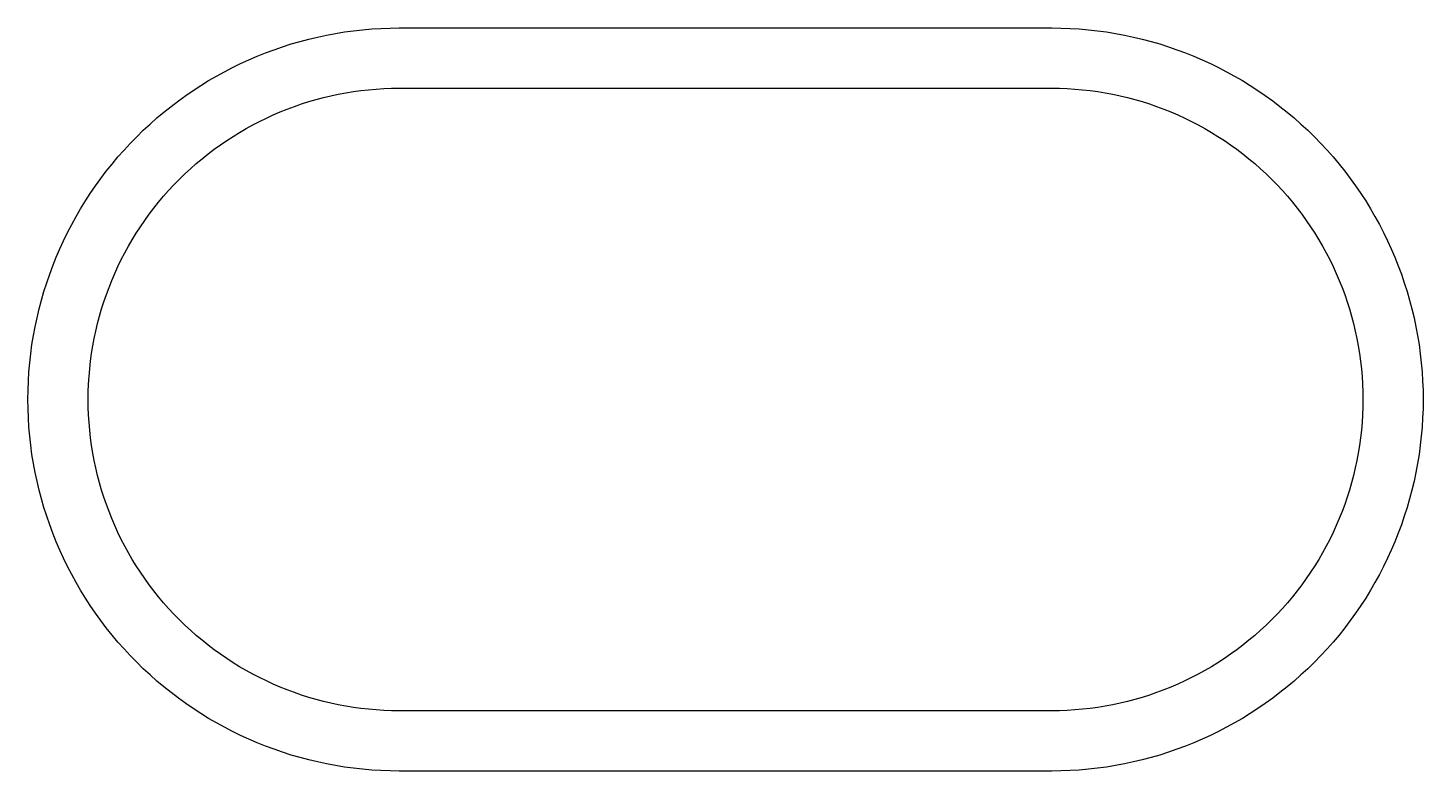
# Model space of a CAD drawing. Extents: x 148.8 to 176.6, y 214.2 to 229.
import ezdxf

# ---------------------------------------------------------------- set-up
doc = ezdxf.new("R2010")
doc.units = 0
doc.header["$LTSCALE"] = 15
doc.layers.get('0').update_dxf_attribs({"linetype": 'CONTINUOUS'})

msp = doc.modelspace()

# ---------------------------------------------------------------- linework, layer by layer
at = {"ltscale": 0.05}
for points in [[(156.164, 214.238, -0.414214), (148.764, 221.638), (148.764, 221.638, -0.414214), (156.164, 229.038), (169.164, 229.038, -0.414214), (176.564, 221.638), (176.564, 221.638, -0.414214), (169.164, 214.238)], [(156.164, 215.438, -0.414214), (149.964, 221.638, -0.414214), (156.164, 227.838), (169.164, 227.838, -0.414214), (175.364, 221.638, -0.414214), (169.164, 215.438)]]:
    msp.add_lwpolyline(points, format="xyb", close=True, dxfattribs=at)

doc.saveas('drawing.dxf')
